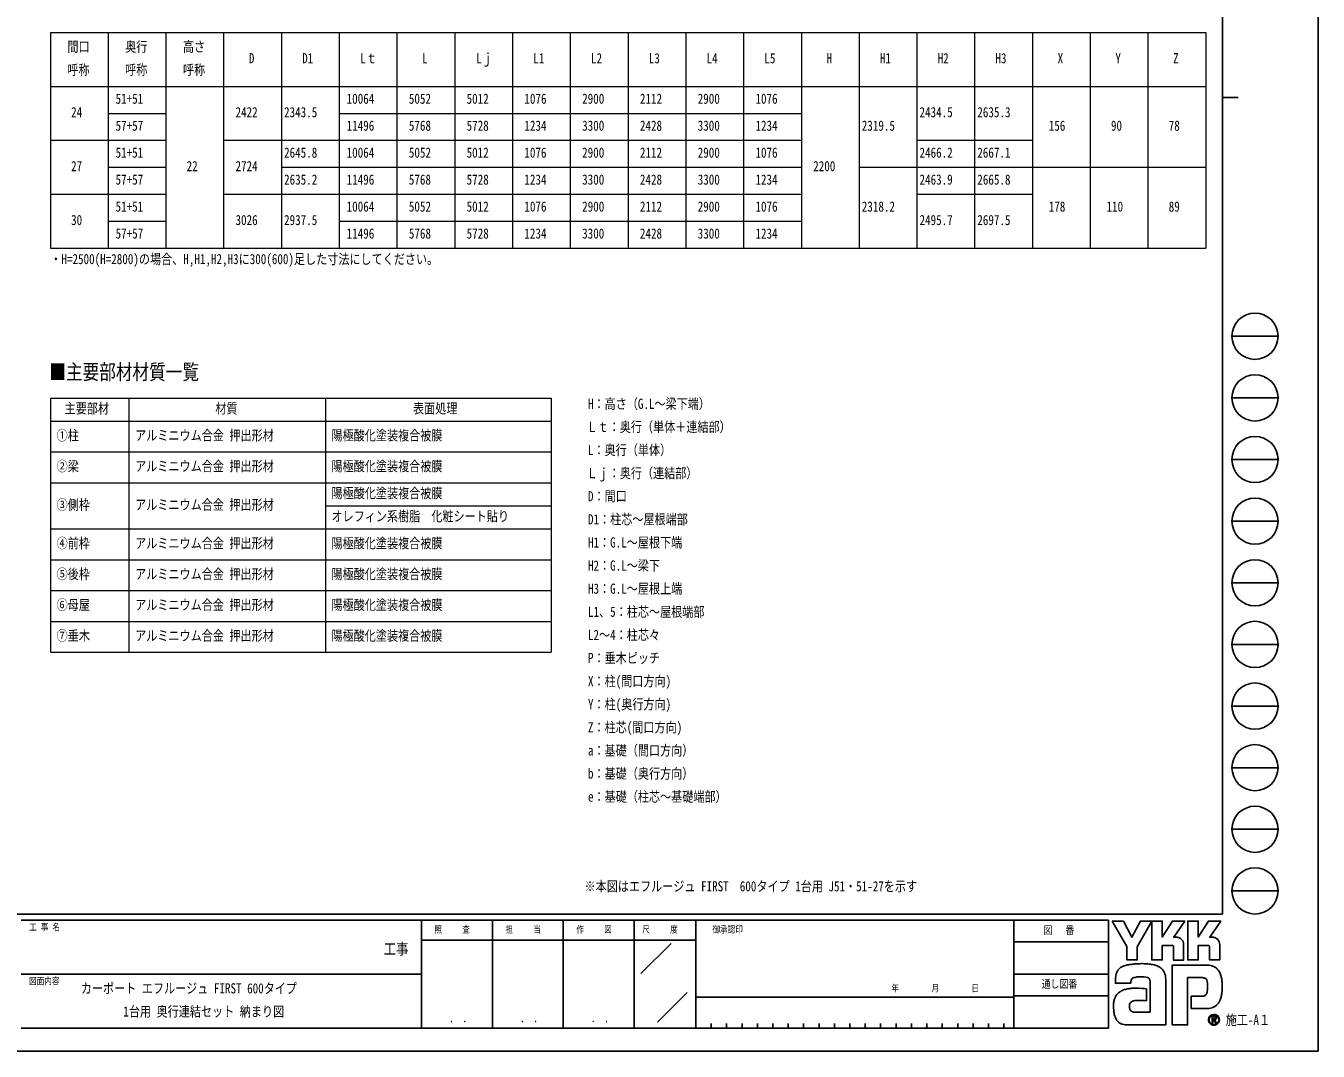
# Model space of a CAD drawing. Units: millimetres, scale not verified. Extents: x -16820 to 16820, y -11880 to 11880.
# Drawn here: x 43 to 16820, y -11880 to 1430 of the extents above; entities that cross this region are included whole.
import ezdxf
from ezdxf.enums import TextEntityAlignment as Align

# ---------------------------------------------------------------- set-up
doc = ezdxf.new("R2010")
doc.units = ezdxf.units.MM
doc.header["$LTSCALE"] = 60
doc.layers.add('0-1_TABLE1', color=7, linetype='Continuous', lineweight=18)
doc.layers.add('0-2_USER1', color=3, linetype='Continuous')
doc.layers.add('0-7_YKK_ZWAK', color=7, linetype='Continuous')
doc.styles.add('ＭＳ ゴシック', font='')
doc.styles.get('ＭＳ ゴシック').set_extended_font_data('MS Gothic')

msp = doc.modelspace()

# ---------------------------------------------------------------- linework, layer by layer
at = {"layer": '0-1_TABLE1'}
for p, q in [((360.58, 1343.72), (360.58, -1456.28)), ((1110.58, 1343.72), (1110.58, -1456.28)), ((2610.58, 1343.72), (2610.58, -1456.28)), ((3360.58, 1343.72), (3360.58, -1456.28)), ((4110.58, 1343.72), (4110.58, -1456.28)), ((4860.58, 1343.72), (4860.58, -1456.28)), ((5610.58, 1343.72), (5610.58, -1456.28)), ((6360.58, 1343.72), (6360.58, -1456.28)), ((7110.58, 1343.72), (7110.58, -1456.28)), ((7860.58, 1343.72), (7860.58, -1456.28)), ((8610.58, 1343.72), (8610.58, -1456.28)), ((9360.58, 1343.72), (9360.58, -1456.28)), ((10110.58, 1343.72), (10110.58, -1456.28)), ((10860.58, 1343.72), (10860.58, -1456.28)), ((11610.58, 1343.72), (11610.58, -1456.28)), ((12360.58, 1343.72), (12360.58, -1456.28)), ((13110.58, 1343.72), (13110.58, -1456.28)), ((13860.58, 1343.72), (13860.58, -1456.28)), ((14610.58, 1343.72), (14610.58, -1456.28)), ((15360.58, 1343.72), (15360.58, -1456.28)), ((1110.58, 293.72), (1860.58, 293.72)), ((4110.58, 293.72), (10110.58, 293.72)), ((11610.58, -56.28), (13110.58, -56.28)), ((1110.58, -406.28), (1860.58, -406.28)), ((10860.58, -406.28), (15360.58, -406.28)), ((11610.58, -756.28), (13110.58, -756.28)), ((1110.58, -1106.28), (1860.58, -1106.28)), ((4110.58, -1106.28), (10110.58, -1106.28)), ((360.58, -1456.28), (15360.58, -1456.28)), ((362.08, -3401.68), (6862.08, -3401.68)), ((362.08, -3401.68), (362.08, -6701.68)), ((1381.69, -3401.68), (1381.69, -6701.68)), ((3930.71, -3401.68), (3930.71, -6701.68)), ((6862.08, -3401.68), (6862.08, -6701.68)), ((362.08, -3701.68), (6862.08, -3701.68)), ((362.08, -4101.68), (6862.08, -4101.68)), ((362.08, -4501.68), (6862.08, -4501.68)), ((3930.71, -4801.68), (6862.08, -4801.68)), ((362.08, -5101.68), (6862.08, -5101.68)), ((362.08, -5501.68), (6862.08, -5501.68)), ((362.08, -5901.68), (6862.08, -5901.68)), ((362.08, -6301.68), (6862.08, -6301.68)), ((362.08, -6701.68), (6862.08, -6701.68))]:
    msp.add_line(p, q, dxfattribs=at)
for points in [[(360.58, 1343.72), (4110.58, 1343.72), (10110.58, 1343.72), (15360.58, 1343.72)], [(1860.58, 1343.72), (1860.58, 643.72), (1860.58, -1456.28)], [(360.58, 643.72), (4110.58, 643.72), (10110.58, 643.72), (15360.58, 643.72)], [(360.58, -56.28), (1110.58, -56.28), (1860.58, -56.28)], [(2610.58, -56.28), (4110.58, -56.28), (10110.58, -56.28)], [(3360.58, -406.28), (4110.58, -406.28), (10110.58, -406.28)], [(360.58, -756.28), (1110.58, -756.28), (1860.58, -756.28)], [(2610.58, -756.28), (4110.58, -756.28), (10110.58, -756.28)]]:
    msp.add_lwpolyline(points, dxfattribs=at)
at = {"layer": '0-7_YKK_ZWAK'}
for p, q in [((15580.08, 11100), (15580.08, -10100)), ((15580.08, 500), (15780.08, 500)), ((15700.08, -2600), (16300.08, -2600)), ((15700.08, -3400), (16300.08, -3400)), ((15700.08, -4200), (16300.08, -4200)), ((15700.08, -5000), (16300.08, -5000)), ((15700.08, -5800), (16300.08, -5800)), ((15700.08, -6600), (16300.08, -6600)), ((15700.08, -7400), (16300.08, -7400)), ((15700.08, -8200), (16300.08, -8200)), ((15700.08, -9000), (16300.08, -9000)), ((15700.08, -9800), (16300.08, -9800)), ((15580.08, -10100), (-15619.92, -10100)), ((5180.08, -10180), (-19.92, -10180)), ((6100.08, -10180), (6100.08, -11580)), ((7020.08, -10180), (7020.08, -11580)), ((7940.08, -10180), (7940.08, -11580)), ((8740.08, -10180), (7940.08, -10180)), ((12870.08, -10180), (8740.08, -10180)), ((8740.08, -10180), (8740.08, -11580)), ((12870.08, -10180), (12870.08, -11580)), ((14100.08, -10180), (12870.08, -10180)), ((14100.08, -10180), (14100.08, -11580)), ((7940.08, -10440), (5180.08, -10440)), ((7940.08, -10440), (8740.08, -10440)), ((8028.42, -10873.16), (8420.15, -10481.43)), ((12870.08, -10460), (14100.08, -10460)), ((-19.92, -10880), (5180.08, -10880)), ((12870.08, -10880), (14100.08, -10880)), ((8242.69, -11503.95), (8627.57, -11119.07)), ((8740.08, -11180), (12870.08, -11180)), ((14100.08, -11160), (12870.08, -11160)), ((8940.08, -11520), (8940.08, -11580)), ((9140.08, -11520), (9140.08, -11580)), ((9340.08, -11520), (9340.08, -11580)), ((9540.08, -11520), (9540.08, -11580)), ((9740.08, -11520), (9740.08, -11580)), ((9940.08, -11520), (9940.08, -11580)), ((10140.08, -11520), (10140.08, -11580)), ((10340.08, -11520), (10340.08, -11580)), ((10540.08, -11520), (10540.08, -11580)), ((10740.08, -11520), (10740.08, -11580)), ((10940.08, -11520), (10940.08, -11580)), ((11140.08, -11520), (11140.08, -11580)), ((11340.08, -11520), (11340.08, -11580)), ((11540.08, -11520), (11540.08, -11580)), ((11740.08, -11520), (11740.08, -11580)), ((11940.08, -11520), (11940.08, -11580)), ((12140.08, -11520), (12140.08, -11580)), ((12340.08, -11520), (12340.08, -11580)), ((12540.08, -11520), (12540.08, -11580)), ((12740.08, -11520), (12740.08, -11580)), ((15466.69, -11535.92), (15466.69, -11535.92)), ((-19.92, -11580), (5180.08, -11580)), ((5180.08, -11580), (7940.08, -11580)), ((7940.08, -11580), (8740.08, -11580)), ((8740.08, -11580), (12870.08, -11580)), ((12870.08, -11580), (14100.08, -11580))]:
    msp.add_line(p, q, dxfattribs=at)
for points in [[(-16820, -11880), (16820, -11880), (16820, 11880), (-16820, 11880)], [(14144.08, -10192), (14291.32, -10192), (14401.89, -10400.4), (14512.16, -10192), (14659.51, -10192), (14470.69, -10527.96), (14470.69, -10696.54), (14336.39, -10696.54), (14336.39, -10523.43)]]:
    msp.add_lwpolyline(points, close=True, dxfattribs=at)
for points in [[(7940.08, -10180), (5180.08, -10180), (5180.08, -11580)], [(14922.19, -10506.44), (14795.08, -10506.44), (14795.08, -10696.39), (14659.66, -10696.39), (14659.66, -10192), (14795.08, -10192), (14795.08, -10398.34), (14928.28, -10192), (15087.35, -10192), (14944.64, -10400.85), (14949.7, -10400.85), (14955.28, -10400.85), (14961.01, -10400.85), (14966.53, -10400.85), (14971.46, -10400.85), (14975.44, -10400.85), (14978.1, -10400.85), (14979.07, -10400.85)], [(15390.05, -10506.44), (15263.08, -10506.44), (15263.08, -10696.54), (15127.58, -10696.54), (15127.58, -10192), (15263.08, -10192), (15263.08, -10398.34), (15396.13, -10192), (15555.21, -10192), (15412.49, -10400.85), (15417.6, -10400.85), (15423.21, -10400.85), (15428.95, -10400.85), (15434.45, -10400.85), (15439.37, -10400.85), (15443.32, -10400.85), (15445.97, -10400.85), (15446.93, -10400.85)], [(15018.02, -10408.85), (15034.2, -10418.09), (15047.89, -10430.13), (15058.9, -10444.47), (15067.02, -10460.6), (15072.04, -10477.99), (15073.77, -10496.14), (15073.77, -10696.87), (14941.64, -10696.87), (14941.64, -10525.64)], [(15485.93, -10408.85), (15502.15, -10418.09), (15515.9, -10430.13), (15526.96, -10444.47), (15535.13, -10460.6), (15540.19, -10477.99), (15541.92, -10496.14), (15541.92, -10696.54), (15409.5, -10696.54), (15409.5, -10525.64)], [(14830.83, -10876.66), (14836.51, -10899.61), (14839.72, -10924.17), (14840.74, -10950.34), (14840.74, -11540), (14358.21, -11540)], [(15315.48, -10926.03), (15124.78, -10926.03), (15124.78, -11540), (14924.92, -11540), (14924.92, -10763.17), (15389.41, -10763.17)], [(15514.85, -10818.05), (15527.89, -10834.5), (15537.65, -10850.44), (15544.46, -10864.86)], [(14419.18, -10929.25), (14409.89, -10934.48), (14402.64, -10940.87), (14397.15, -10948.33), (14393.17, -10956.78), (14390.42, -10966.12), (14388.64, -10976.28), (14387.56, -10987.16), (14386.92, -10998.67), (14186.98, -10999.16), (14187.56, -10971.81), (14188.67, -10941.09)], [(14495.79, -11062.11), (14533.63, -11064.61), (14563.38, -11067.94), (14582.84, -11071.07), (14589.82, -11072.93), (14589.82, -11225.89), (14567.69, -11223.56), (14543.42, -11222.24), (14518.59, -11221.73), (14494.75, -11221.81), (14473.47, -11222.25), (14456.33, -11222.84), (14444.9, -11223.35), (14440.74, -11223.57), (14423.45, -11226.73), (14408.54, -11231.68), (14396.01, -11238.45), (14385.87, -11247.08), (14378.11, -11257.59), (14372.73, -11270.02), (14369.74, -11284.4), (14369.14, -11300.76), (14371.05, -11318.75), (14374.87, -11333.63), (14380.37, -11345.67), (14387.31, -11355.16), (14395.44, -11362.38), (14404.54, -11367.62), (14414.35, -11371.16), (14424.64, -11373.29), (14637.05, -11373.29), (14637.05, -10980.3), (14637.11, -10972.5), (14636.7, -10964.89), (14635.71, -10957.55), (14634, -10950.58), (14631.45, -10944.1), (14627.94, -10938.19), (14623.35, -10932.95), (14617.55, -10928.5)], [(14617.55, -10928.5), (14605.09, -10923.61), (14585.18, -10919.46), (14559.76, -10916.41), (14530.83, -10914.78), (14500.33, -10914.91), (14470.25, -10917.14)], [(15383.31, -11043.99), (15383.06, -11018.53), (15381.84, -10995.59), (15378.97, -10975.45), (15373.75, -10958.37)], [(15498.25, -11283.89), (15479.8, -11298.23), (15460.58, -11309.5), (15440.73, -11317.92), (15420.4, -11323.68), (15399.74, -11326.98), (15378.88, -11328.04), (15173.44, -11328.04), (15173.44, -11166.65), (15289.29, -11166.65), (15310.65, -11166.35), (15329.43, -11164.54), (15345.54, -11159.81)], [(15498.42, -11450.39), (15498.33, -11448.04), (15498.03, -11445.79), (15497.55, -11443.62), (15496.87, -11441.55), (15496.01, -11439.59), (15494.96, -11437.75), (15493.73, -11436.03), (15492.32, -11434.45), (15490.47, -11432.81), (15488.41, -11431.38), (15486.16, -11430.17), (15483.73, -11429.17), (15481.11, -11428.39), (15478.33, -11427.83), (15475.4, -11427.49), (15472.31, -11427.37), (15441.99, -11427.37), (15441.99, -11516.56), (15451.16, -11516.56), (15451.16, -11436.47), (15472.31, -11436.47), (15474.49, -11436.54), (15476.55, -11436.75), (15478.47, -11437.11), (15480.25, -11437.6), (15481.89, -11438.22), (15483.37, -11438.98), (15484.7, -11439.87), (15485.86, -11440.89)], [(15489.44, -11450.39), (15488.88, -11454.67), (15487.35, -11458.05), (15485.05, -11460.63), (15482.18, -11462.5), (15478.97, -11463.78), (15475.62, -11464.56), (15472.33, -11464.96), (15469.31, -11465.06), (15461.38, -11465.06), (15465.38, -11471.88), (15491.57, -11516.86), (15502.06, -11516.86), (15476.8, -11473.56), (15479.17, -11473.09), (15481.42, -11472.5), (15483.56, -11471.78), (15485.58, -11470.93), (15487.47, -11469.96), (15489.23, -11468.86), (15490.85, -11467.64), (15492.32, -11466.3)]]:
    msp.add_lwpolyline(points, dxfattribs=at)
for centre in [(16000.08, -2600), (16000.08, -3400), (16000.08, -4200), (16000.08, -5000), (16000.08, -5800), (16000.08, -6600), (16000.08, -7400), (16000.08, -8200), (16000.08, -9000), (16000.08, -9800)]:
    msp.add_circle(centre, 300, dxfattribs=at)
for centre, radius, start, end in [((14979.26, -10500.76), 99.91, 78.26798, 90.11215), ((15447.12, -10500.93), 100.09, 78.27851, 90.10826), ((14922.9, -10525.17), 18.75, 358.57817, 92.1683), ((14980.7, -10493.48), 92.5, 66.19963, 78.22058), ((15390.84, -10525.08), 18.66, 358.29941, 92.43455), ((15448.5, -10493.92), 92.94, 66.2483, 78.23226), ((14428.16, -10943.47), 238.72, 163.48385, 171.57982), ((14366.42, -10925.15), 174.32, 152.2125, 163.4865), ((14339.75, -10911.36), 144.29, 138.03852, 152.12015), ((14339.73, -10912.03), 144.73, 122.60463, 137.83438), ((14358.86, -10942.98), 181.11, 108.37421, 122.42809), ((14389.17, -11050.77), 293, 100.93159, 107.35499), ((14488.21, -11531.27), 783.59, 97.86054, 101.37938), ((14534.71, -11854.32), 1109.97, 94.90201, 97.9576), ((14537.88, -11880.18), 1136.01, 91.6169, 94.94971), ((14533.48, -11696.24), 952.01, 87.51794, 91.66439), ((14545.84, -11431.1), 686.59, 81.92631, 87.59083), ((14582.35, -11180.92), 433.76, 73.67137, 82.05943), ((14636.5, -10999.67), 244.6, 60.60528, 73.9085), ((14658.67, -10955.46), 195.21, 52.17347, 59.90542), ((14678.5, -10929.79), 162.78, 43.55042, 52.14561), ((14689.43, -10919.23), 147.59, 34.48659, 43.50182), ((14689.5, -10919.01), 147.4, 25.58915, 34.43128), ((14676.39, -10925.15), 161.88, 17.43089, 25.54591), ((15381.82, -10976.85), 213.82, 78.73198, 87.96551), ((15388.09, -10944.79), 181.15, 69.03034, 78.69541), ((15393.93, -10929.2), 164.51, 59.39484, 68.9885), ((15396.64, -10924.46), 159.04, 50.3012, 59.3616), ((15395.65, -10925.57), 160.53, 42.05209, 50.28551), ((15316.37, -10971.25), 251.69, 14.76267, 25.00486), ((14551.22, -10961.83), 363.14, 171.55622, 176.72493), ((14428.1, -11486.45), 422.57, 99.87193, 106.59825), ((14450.58, -11613.09), 551.18, 94.78469, 99.91711), ((14461.52, -11739.08), 677.65, 90.80099, 94.81812), ((14471.96, -11054.52), 135.93, 102.4979, 112.84632), ((14498.26, -11167.97), 252.4, 96.37207, 102.75341), ((14463.18, -11832.9), 771.48, 87.57779, 90.82714), ((15316.57, -11024.04), 98.02, 77.94572, 90.63794), ((15325.08, -10984.07), 57.15, 60.20991, 77.92418), ((15330.61, -10973.68), 45.39, 39.8078, 59.75378), ((15322.85, -10979.62), 55.15, 22.65544, 39.38165), ((14928.81, -11046.31), 454.5, 355.2339, 0.29193), ((15162.01, -11013.32), 411.68, 7.9139, 14.95041), ((15007.83, -11035.74), 567.48, 2.54376, 8.01251), ((14944.68, -11042.01), 630.7, 352.8937, 357.82206), ((14919.45, -11040.38), 655.97, 357.76419, 2.60674), ((14435.93, -11282.78), 272.02, 164.97537, 174.56739), ((14369.83, -11265.16), 203.61, 153.89178, 164.94341), ((14339.71, -11250.68), 170.2, 142.04688, 153.80771), ((14333.9, -11246.51), 163.05, 130.60221, 141.94427), ((14343.5, -11258.05), 178.07, 120.60724, 130.53081), ((14362.46, -11290.29), 215.47, 112.58838, 120.58162), ((14387.97, -11351.6), 281.87, 106.61303, 112.59024), ((15326.88, -11117.71), 46.05, 293.91672, 314.09376), ((15320.6, -11112.17), 54.4, 314.78099, 333.92928), ((15280.2, -11092.55), 99.31, 334.00676, 347.34989), ((15169.99, -11067.03), 212.44, 347.14308, 355.40008), ((15401.44, -11157.7), 157.39, 326.23251, 339.61931), ((15253.62, -11100.47), 315.9, 339.22498, 347.31457), ((15076.6, -11059.17), 497.67, 347.15166, 352.97565), ((14552.53, -11293.95), 389.16, 174.55588, 182.47272), ((14769.99, -11290.53), 606.59, 181.90948, 187.89042), ((14514.77, -11326.42), 348.86, 187.80471, 196.36971), ((15466.81, -11472.76), 70.56, 90.09157, 179.92363), ((15466.8, -11472.62), 70.43, 44.93442, 90.08536), ((15364.91, -11133.55), 200.95, 311.57033, 318.66243), ((15341.65, -11113.15), 231.89, 318.67367, 325.29112), ((14380.02, -11366.23), 208.35, 196.3102, 208.20993), ((14321.34, -11397.46), 141.88, 208.29777, 223.35561), ((14308.1, -11409.1), 124.27, 223.64205, 239.63663), ((14319.09, -11389.12), 147.06, 239.8785, 253.65355), ((14339.2, -11320.03), 219.02, 253.69102, 263.74909), ((14356.23, -11168.39), 371.62, 263.68487, 270.30455), ((15466.38, -11472.84), 70.14, 179.86065, 225.14399), ((15466.36, -11472.53), 62.75, 134.8007, 180.12175), ((15466.11, -11472.93), 62.49, 179.75513, 225.29722), ((15466.71, -11472.84), 70.37, 224.94536, 269.98445), ((15466.55, -11472.18), 62.62, 89.86602, 135.149), ((15466.57, -11473.5), 62.42, 224.62822, 270.10973), ((15466.82, -11472.65), 63.1, 45.03108, 90.11509), ((15466.59, -11472.56), 63.35, 270.09072, 359.90926), ((15466.71, -11472.5), 70.72, 269.98802, 314.93777), ((15476.03, -11450.01), 13.41, 358.3894, 42.86139), ((15476.3, -11451.03), 22.14, 316.37674, 1.6565), ((15466.86, -11472.67), 63.09, 0.00643, 45.07115), ((15467.36, -11472.41), 69.88, 359.78949, 45.13288), ((15467.19, -11472.95), 70.06, 314.92572, 0.23508)]:
    msp.add_arc(centre, radius, start, end, dxfattribs=at)

# ---------------------------------------------------------------- texts
at = {"layer": '0-1_TABLE1', "style": 'ＭＳ ゴシック', "width": 0.8}
for s, p in [('間口', (581.98, 1053.72)), ('奥行', (1331.98, 1053.72)), ('高さ', (2081.98, 1053.72)), ('D', (2937.58, 903.72)), ('D1', (3629.98, 903.72)), ('Lｔ', (4384.78, 903.72)), ('L', (5187.58, 903.72)), ('Lｊ', (5890.27, 903.72)), ('L1', (6629.98, 903.72)), ('L2', (7379.98, 903.72)), ('L3', (8129.98, 903.72)), ('L4', (8879.98, 903.72)), ('L5', (9629.98, 903.72)), ('H', (10437.58, 903.72)), ('H1', (11129.98, 903.72)), ('H2', (11879.98, 903.72)), ('H3', (12629.98, 903.72)), ('X', (13437.58, 903.72)), ('Y', (14187.58, 903.72)), ('Z', (14937.58, 903.72)), ('呼称', (581.98, 753.72)), ('呼称', (1331.98, 753.72)), ('呼称', (2081.98, 753.72)), ('51+51', (1207.18, 378.72)), ('10064', (4207.18, 378.72)), ('5052', (5014.78, 378.72)), ('5012', (5764.78, 378.72)), ('1076', (6514.78, 378.72)), ('2900', (7264.78, 378.72)), ('2112', (8014.78, 378.72)), ('2900', (8764.78, 378.72)), ('1076', (9514.78, 378.72)), ('24', (629.98, 203.72)), ('2422', (2764.78, 203.72)), ('2343.5', (3394.78, 203.72)), ('2434.5', (11644.78, 203.72)), ('2635.3', (12394.78, 203.72)), ('57+57', (1207.18, 28.72)), ('11496', (4207.18, 28.72)), ('5768', (5014.78, 28.72)), ('5728', (5764.78, 28.72)), ('1234', (6514.78, 28.72)), ('3300', (7264.78, 28.72)), ('2428', (8014.78, 28.72)), ('3300', (8764.78, 28.72)), ('1234', (9514.78, 28.72)), ('2319.5', (10894.78, 28.72)), ('156', (13322.38, 28.72)), ('90', (14129.98, 28.72)), ('78', (14879.98, 28.72)), ('51+51', (1207.18, -321.28)), ('2645.8', (3394.78, -321.28)), ('10064', (4207.18, -321.28)), ('5052', (5014.78, -321.28)), ('5012', (5764.78, -321.28)), ('1076', (6514.78, -321.28)), ('2900', (7264.78, -321.28)), ('2112', (8014.78, -321.28)), ('2900', (8764.78, -321.28)), ('1076', (9514.78, -321.28)), ('2466.2', (11644.78, -321.28)), ('2667.1', (12394.78, -321.28)), ('27', (629.98, -496.28)), ('22', (2129.98, -496.28)), ('2724', (2764.78, -496.28)), ('2200', (10264.78, -496.28)), ('2635.2', (3394.78, -671.28)), ('11496', (4207.18, -671.28)), ('5768', (5014.78, -671.28)), ('5728', (5764.78, -671.28)), ('1234', (6514.78, -671.28)), ('3300', (7264.78, -671.28)), ('2428', (8014.78, -671.28)), ('3300', (8764.78, -671.28)), ('1234', (9514.78, -671.28)), ('2463.9', (11644.78, -671.28)), ('2665.8', (12394.78, -671.28)), ('57+57', (1207.18, -671.28)), ('51+51', (1207.18, -1021.28)), ('10064', (4207.18, -1021.28)), ('5052', (5014.78, -1021.28)), ('5012', (5764.78, -1021.28)), ('1076', (6514.78, -1021.28)), ('2900', (7264.78, -1021.28)), ('2112', (8014.78, -1021.28)), ('2900', (8764.78, -1021.28)), ('1076', (9514.78, -1021.28)), ('2318.2', (10894.78, -1021.28)), ('178', (13322.38, -1021.28)), ('110', (14072.38, -1021.28)), ('89', (14879.98, -1021.28)), ('30', (629.98, -1196.28)), ('3026', (2764.78, -1196.28)), ('2937.5', (3394.78, -1196.28)), ('2495.7', (11644.78, -1196.28)), ('2697.5', (12394.78, -1196.28)), ('57+57', (1207.18, -1371.28)), ('11496', (4207.18, -1371.28)), ('5768', (5014.78, -1371.28)), ('5728', (5764.78, -1371.28)), ('1234', (6514.78, -1371.28)), ('3300', (7264.78, -1371.28)), ('2428', (8014.78, -1371.28)), ('3300', (8764.78, -1371.28)), ('1234', (9514.78, -1371.28)), ('主要部材', (545.49, -3641.68)), ('材質', (2502.6, -3641.68)), ('表面処理', (5070, -3641.68)), ('①柱', (442.08, -3991.68)), ('アルミニウム合金 押出形材', (1461.69, -3991.68)), ('陽極酸化塗装複合被膜', (4010.71, -3991.68)), ('②梁', (442.08, -4391.68)), ('アルミニウム合金 押出形材', (1461.69, -4391.68)), ('陽極酸化塗装複合被膜', (4010.71, -4391.68)), ('陽極酸化塗装複合被膜', (4010.71, -4741.68)), ('③側枠', (442.08, -4891.68)), ('アルミニウム合金 押出形材', (1461.69, -4891.68)), ('オレフィン系樹脂\u3000化粧シート貼り', (4010.71, -5041.68)), ('④前枠', (442.08, -5391.68)), ('アルミニウム合金 押出形材', (1461.69, -5391.68)), ('陽極酸化塗装複合被膜', (4010.71, -5391.68)), ('⑤後枠', (442.08, -5791.68)), ('アルミニウム合金 押出形材', (1461.69, -5791.68)), ('陽極酸化塗装複合被膜', (4010.71, -5791.68)), ('⑥母屋', (442.08, -6191.68)), ('アルミニウム合金 押出形材', (1461.69, -6191.68)), ('陽極酸化塗装複合被膜', (4010.71, -6191.68)), ('⑦垂木', (442.08, -6591.68)), ('アルミニウム合金 押出形材', (1461.69, -6591.68)), ('陽極酸化塗装複合被膜', (4010.71, -6591.68))]:
    msp.add_text(s, height=132, dxfattribs=at).set_placement(p, align=Align.BOTTOM_LEFT)
at = {"layer": '0-2_USER1', "style": 'ＭＳ ゴシック', "width": 0.8}
for s, height, p in [('・H=2500(H=2800)の場合、H,H1,H2,H3に300(600)足した寸法にしてください。', 132, (360.58, -1703.05)), ('■主要部材材質一覧', 197.9, (347.27, -3220.95)), ('H：高さ（G.L～梁下端）', 132, (7340.39, -3581.68)), ('Ｌｔ：奥行（単体＋連結部）', 132, (7321.19, -3881.68)), ('L：奥行（単体）', 132, (7340.39, -4181.68)), ('Ｌｊ：奥行（連結部）', 132, (7321.19, -4481.68)), ('D：間口', 132, (7340.39, -4781.68)), ('D1：柱芯～屋根端部', 132, (7340.39, -5081.68)), ('H1：G.L～屋根下端', 132, (7340.39, -5381.68)), ('H2：G.L～梁下', 132, (7340.39, -5681.68)), ('H3：G.L～屋根上端', 132, (7340.39, -5981.68)), ('L1、5：柱芯～屋根端部', 132, (7340.39, -6281.68)), ('L2～4：柱芯々', 132, (7340.39, -6581.68)), ('P：垂木ピッチ', 132, (7340.39, -6881.68)), ('X：柱(間口方向)', 132, (7340.39, -7181.68)), ('Y：柱(奥行方向)', 132, (7340.39, -7481.68)), ('Z：柱芯(間口方向)', 132, (7340.39, -7781.68)), ('a：基礎（間口方向）', 132, (7340.39, -8081.68)), ('b：基礎（奥行方向）', 132, (7340.39, -8381.68)), ('e：基礎（柱芯～基礎端部）', 132, (7340.39, -8681.68)), ('※本図はエフルージュ FIRST\u3000600タイプ 1台用 J51・51-27を示す', 132, (7295.93, -9845.29)), ('カーポート エフルージュ FIRST 600タイプ', 132, (756.08, -11170)), ('1台用 奥行連結セット 納まり図', 132, (1308.08, -11470))]:
    msp.add_text(s, height=height, dxfattribs=at).set_placement(p, align=Align.BOTTOM_LEFT)
at = {"layer": '0-7_YKK_ZWAK', "style": 'ＭＳ ゴシック', "width": 0.8}
for s, height, p in [('工 事 名', 87.98, (85.08, -10340)), ('照     査', 87.98, (5345.68, -10370)), ('担     当', 87.98, (6268.88, -10370)), ('作     図', 87.98, (7188.88, -10370)), ('尺     度', 87.98, (8045.68, -10370)), ('御承認印', 87.98, (8956.55, -10370)), ('図\u3000 番', 102.6, (13253.61, -10390)), ('工事', 146.6, (4689.33, -10669.86)), ('図面内容', 87.98, (85.08, -11040)), ('年        月        日', 87.98, (11279.63, -11132.86)), ('通し図番', 102.6, (13231.21, -11090)), ('施工-A１', 132, (15620.08, -11580)), ('． ．', 103.7, (5540, -11537.41)), ('． ．', 103.7, (6460, -11537.41)), ('． ．', 103.7, (7380, -11537.41))]:
    msp.add_text(s, height=height, dxfattribs=at).set_placement(p, align=Align.BOTTOM_LEFT)

doc.saveas('drawing.dxf')
